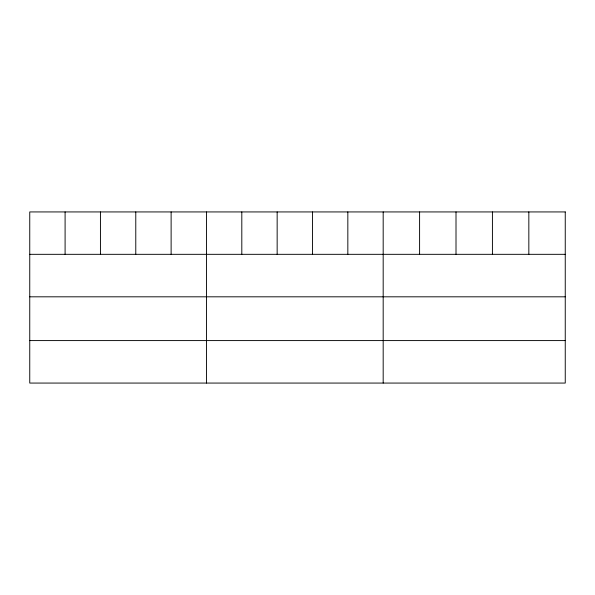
<?xml version="1.0" encoding="UTF-8"?>
<svg xmlns="http://www.w3.org/2000/svg" width="595" height="595" viewBox="0 0 595 595"><rect width="100%" height="100%" fill="white"/><g stroke="black" fill="none" stroke-linecap="round" stroke-linejoin="round"><path stroke-width="0.89" d="M29.75 254.325L565.25 254.325M29.75 296.816L565.25 296.816M29.75 340.585L565.25 340.585M528.836 211.932L528.836 254.325M492.422 211.932L492.422 254.325M456.008 211.932L456.008 254.325M419.594 211.932L419.594 254.325M383.18 211.932L383.18 383.068M347.837 211.932L347.837 254.325M312.494 211.932L312.494 254.325M277.151 211.932L277.151 254.325M241.808 211.932L241.808 254.325M206.465 211.932L206.465 383.068M171.122 211.932L171.122 254.325M135.779 211.932L135.779 254.325M100.436 211.932L100.436 254.325M65.093 211.932L65.093 254.325M565.25 211.932L29.75 211.932L29.75 383.068L565.25 383.068L565.25 211.932"/></g></svg>
